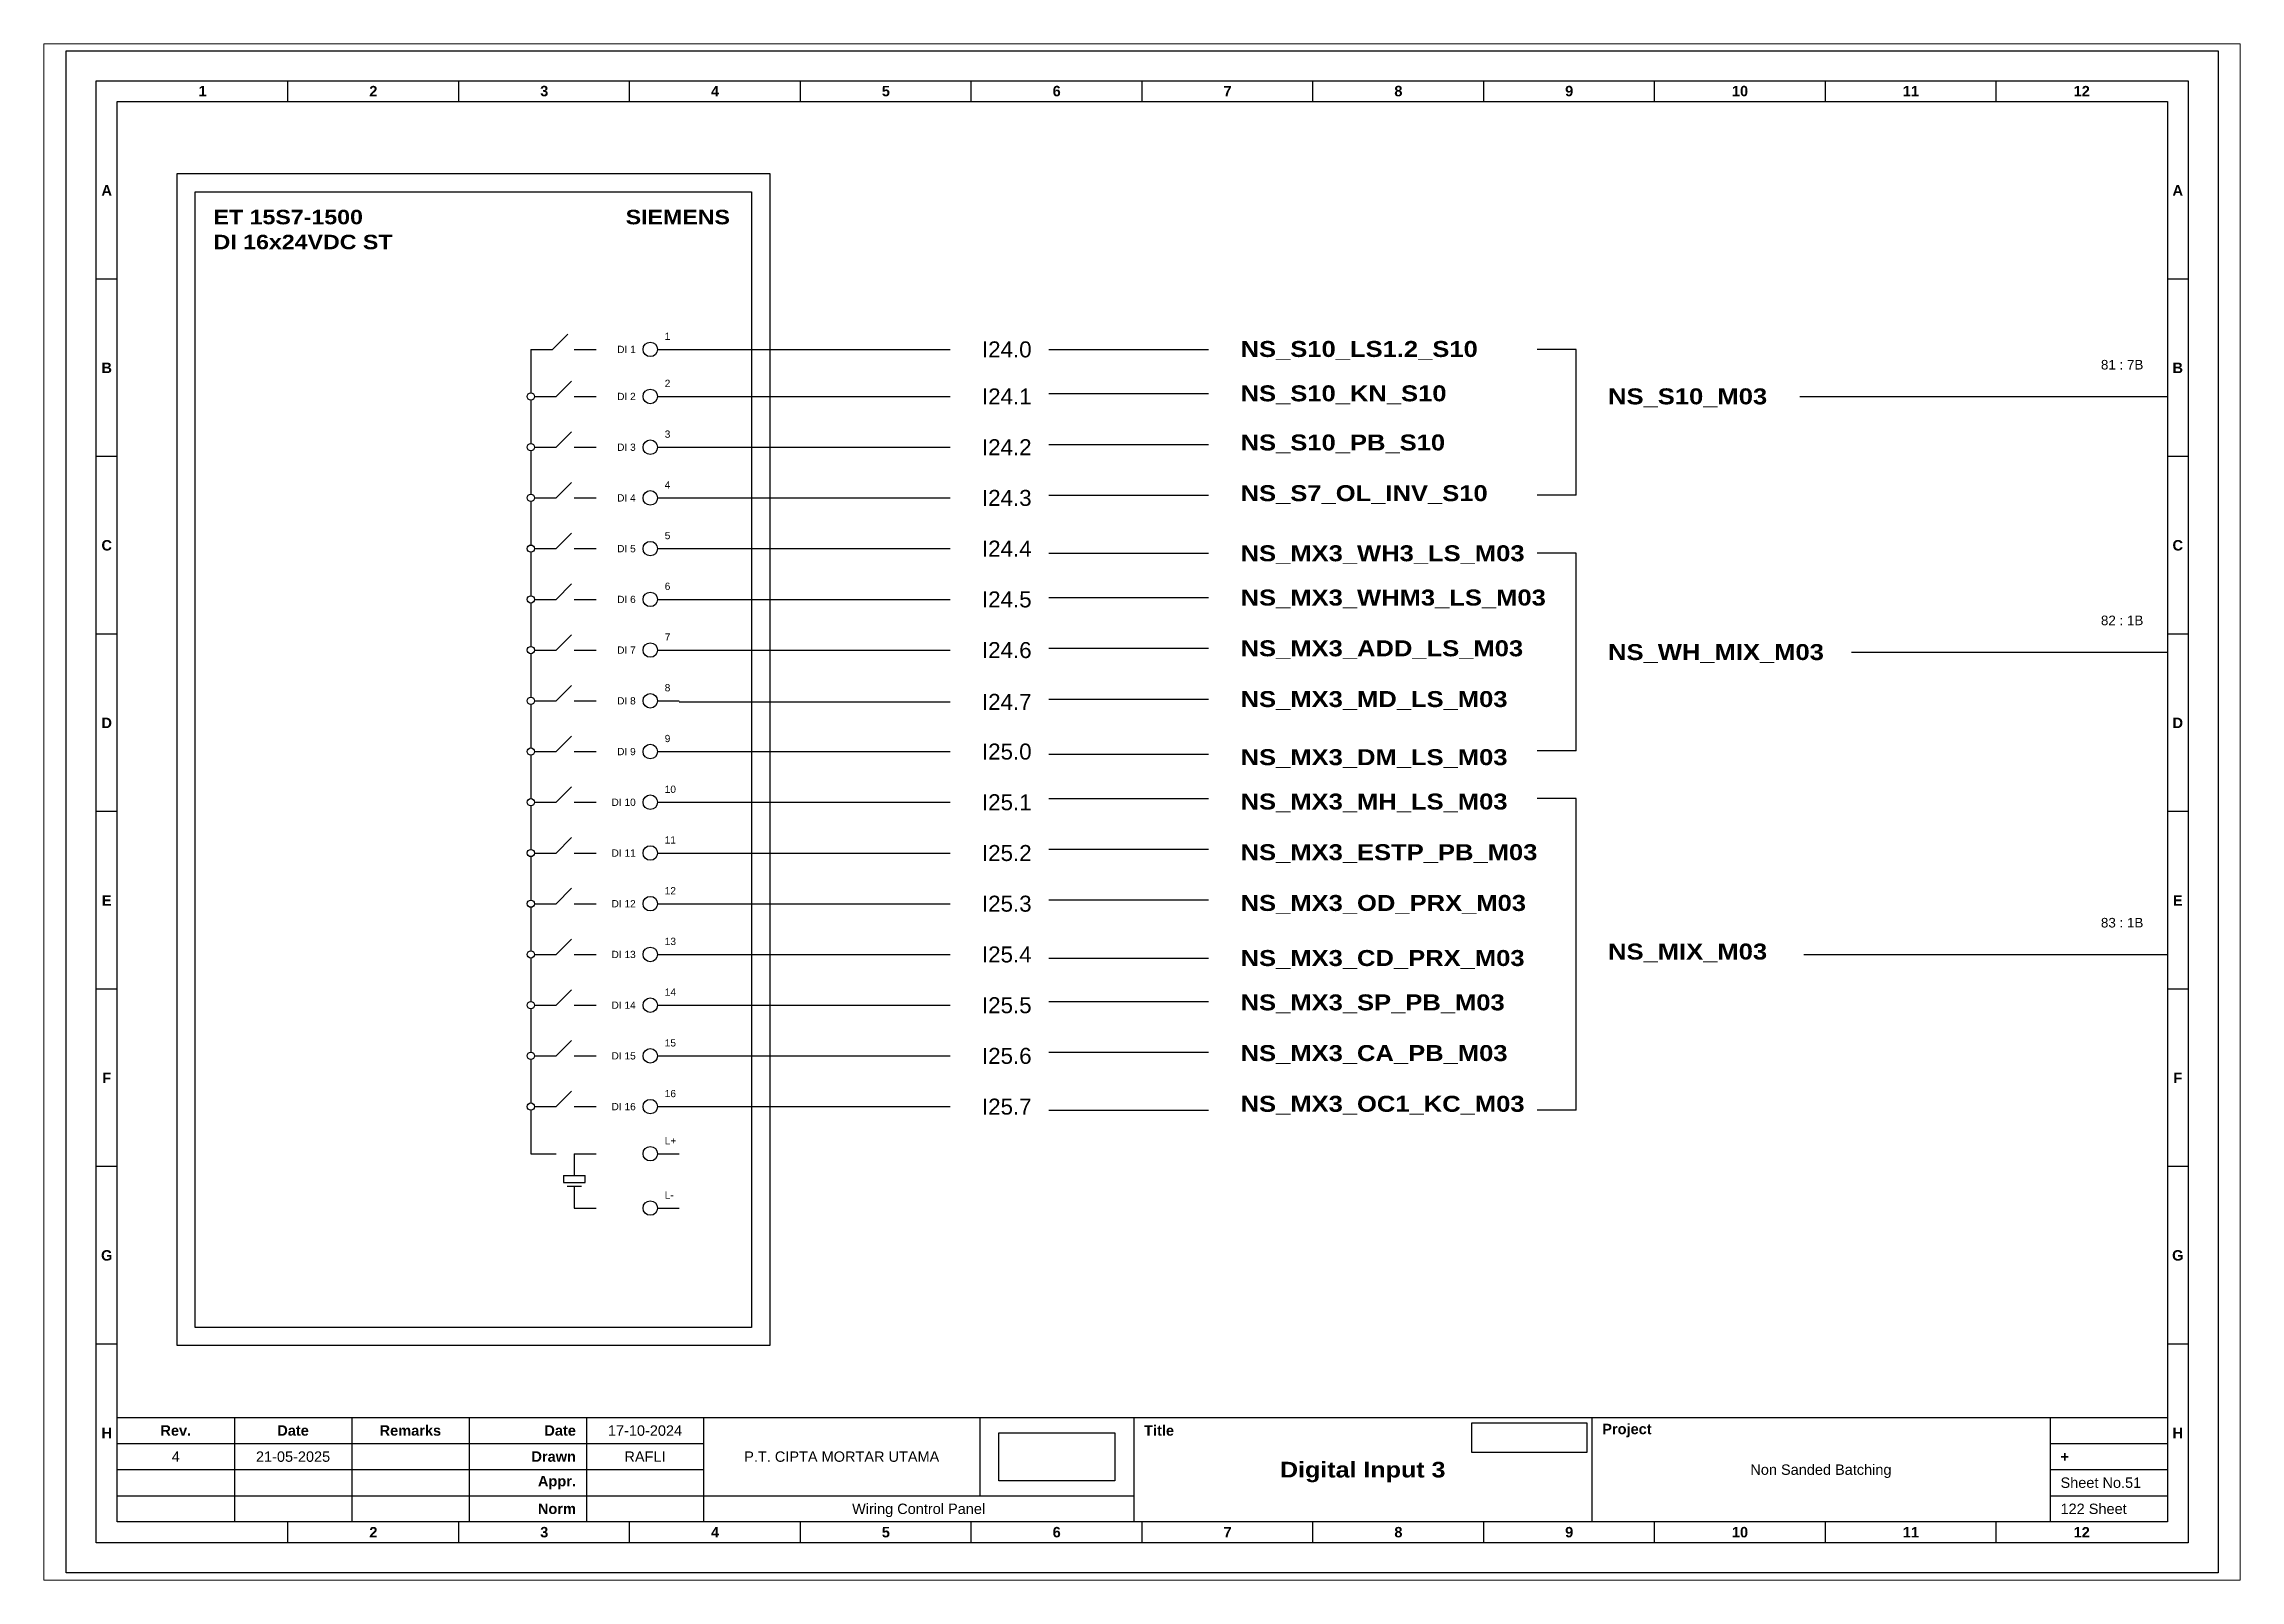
# Paper-space layout 'Card DI 3' of a CAD drawing. Header units: centimetres, sheet in millimetres. Extents: x 0 to 821, y 0 to 574.
# The model-space entities are those that its viewports show. They can reach past a viewport. Long polylines and large blocks are cut down to what shows.
import ezdxf
from ezdxf.enums import TextEntityAlignment as Align

# ---------------------------------------------------------------- set-up
doc = ezdxf.new("R2010")
doc.units = ezdxf.units.CM
doc.header["$MEASUREMENT"] = 0
doc.layers.add('MU Project Line', color=7, linetype='Continuous', lineweight=0, true_color=0xfefefe)
doc.styles.add('Bold', font='ariblk.ttf', dxfattribs={"height": 25.4})
doc.styles.get("Standard").update_dxf_attribs({"font": 'arial.ttf'})
picture_1 = doc.add_image_def('image1.png', size_in_pixel=(2048, 847))
picture_2 = doc.add_image_def('image2.png', size_in_pixel=(2092, 542))

# ---------------------------------------------------------------- blocks, each defined once
blk = doc.blocks.new('KOP MU PROJECT')
at = {"color": 6, "ltscale": 50}
for p, q in [((27.74, 184.05), (27.74, 186.66)), ((49.13, 184.05), (49.13, 186.66)), ((70.51, 184.05), (70.51, 186.66)), ((91.89, 184.05), (91.89, 186.66)), ((113.27, 184.05), (113.27, 186.66)), ((134.66, 184.05), (134.66, 186.66)), ((156.04, 184.05), (156.04, 186.66)), ((177.42, 184.05), (177.42, 186.66)), ((198.8, 184.05), (198.8, 186.66)), ((220.19, 184.05), (220.19, 186.66)), ((241.57, 184.05), (241.57, 186.66)), ((6.36, 161.84), (3.75, 161.84)), ((265.59, 161.84), (262.98, 161.84)), ((6.36, 139.63), (3.75, 139.63)), ((265.59, 139.63), (262.98, 139.63)), ((6.36, 117.42), (3.75, 117.42)), ((265.59, 117.42), (262.98, 117.42)), ((6.36, 95.22), (3.75, 95.22)), ((265.59, 95.22), (262.98, 95.22)), ((6.36, 73.01), (3.75, 73.01)), ((265.59, 73.01), (262.98, 73.01)), ((6.36, 50.8), (3.75, 50.8)), ((265.59, 50.8), (262.98, 50.8)), ((6.36, 28.59), (3.75, 28.59)), ((265.59, 28.59), (262.98, 28.59)), ((27.74, 3.75), (27.74, 6.36)), ((49.13, 3.75), (49.13, 6.36)), ((70.51, 3.75), (70.51, 6.36)), ((91.89, 3.75), (91.89, 6.36)), ((113.27, 3.75), (113.27, 6.36)), ((134.66, 3.75), (134.66, 6.36)), ((156.04, 3.75), (156.04, 6.36)), ((177.42, 3.75), (177.42, 6.36)), ((198.8, 3.75), (198.8, 6.36)), ((220.19, 3.75), (220.19, 6.36)), ((241.57, 3.75), (241.57, 6.36))]:
    blk.add_line(p, q, dxfattribs=at)
at = {"ltscale": 50}
for p, q in [((6.36, 19.41), (262.98, 19.41)), ((21.04, 19.41), (21.04, 6.36)), ((35.72, 19.41), (35.72, 6.36)), ((50.41, 19.41), (50.41, 6.36)), ((65.09, 19.41), (65.09, 6.36)), ((79.77, 19.41), (79.77, 6.36)), ((114.35, 19.41), (114.35, 9.62)), ((133.6, 19.41), (133.6, 6.36)), ((190.95, 19.41), (190.95, 6.36)), ((248.3, 19.41), (248.3, 6.36)), ((6.36, 16.15), (79.77, 16.15)), ((248.3, 16.15), (262.98, 16.15)), ((6.36, 12.89), (79.77, 12.89)), ((248.3, 12.89), (262.98, 12.89)), ((6.36, 9.62), (133.6, 9.62)), ((248.3, 9.62), (262.98, 9.62))]:
    blk.add_line(p, q, dxfattribs=at)
at = {"color": 1, "ltscale": 50}
blk.add_lwpolyline([(269.34, 0), (0, 0), (0, 190.41), (269.34, 190.41)], close=True, dxfattribs=at)
at = {"color": 6, "ltscale": 50}
for points in [[(265.59, 3.75), (3.75, 3.75), (3.75, 186.66), (265.59, 186.66)], [(262.98, 6.36), (6.36, 6.36), (6.36, 184.05), (262.98, 184.05)]]:
    blk.add_lwpolyline(points, close=True, dxfattribs=at)
at = {"ltscale": 50, "char_height": 1.305, "attachment_point": 4}
for s, width, heights, insert in [('\\pxqc;{\\fArial|b1|i0|c0|p34;1}', 21.3825, [2.51], (6.36, 185.36)), ('\\pxqc;{\\fArial|b1|i0|c0|p34;2}', 21.3825, [2.51], (27.74, 185.36)), ('\\pxqc;{\\fArial|b1|i0|c0|p34;3}', 21.3825, [2.51], (49.13, 185.36)), ('\\pxqc;{\\fArial|b1|i0|c0|p34;4}', 21.3825, [2.51], (70.51, 185.36)), ('\\pxqc;{\\fArial|b1|i0|c0|p34;5}', 21.3825, [2.51], (91.89, 185.36)), ('\\pxqc;{\\fArial|b1|i0|c0|p34;6}', 21.3825, [2.51], (113.27, 185.36)), ('\\pxqc;{\\fArial|b1|i0|c0|p34;7}', 21.3825, [2.51], (134.66, 185.36)), ('\\pxqc;{\\fArial|b1|i0|c0|p34;8}', 21.3825, [2.51], (156.04, 185.36)), ('\\pxqc;{\\fArial|b1|i0|c0|p34;9}', 21.3825, [2.51], (177.42, 185.36)), ('\\pxqc;{\\fArial|b1|i0|c0|p34;10}', 21.3825, [2.51], (198.8, 185.36)), ('\\pxqc;{\\fArial|b1|i0|c0|p34;11}', 21.3825, [2.51], (220.19, 185.36)), ('\\pxqc;{\\fArial|b1|i0|c0|p34;12}', 21.3825, [2.51], (241.57, 185.36)), ('\\pxqc;{\\fArial|b1|i0|c0|p34;A}', 2.61, [2.51], (3.75, 172.95)), ('\\pxqc;{\\fArial|b1|i0|c0|p34;A}', 2.61, [2.51], (262.98, 172.95)), ('\\pxqc;{\\fArial|b1|i0|c0|p34;B}', 2.61, [2.51], (3.75, 150.74)), ('\\pxqc;{\\fArial|b1|i0|c0|p34;B}', 2.61, [2.51], (262.98, 150.74)), ('\\pxqc;{\\fArial|b1|i0|c0|p34;C}', 2.61, [2.51], (3.75, 128.53)), ('\\pxqc;{\\fArial|b1|i0|c0|p34;C}', 2.61, [2.51], (262.98, 128.53)), ('\\pxqc;{\\fArial|b1|i0|c0|p34;D}', 2.61, [2.51], (3.75, 106.32)), ('\\pxqc;{\\fArial|b1|i0|c0|p34;D}', 2.61, [2.51], (262.98, 106.32)), ('\\pxqc;{\\fArial|b1|i0|c0|p34;E}', 2.61, [2.51], (3.75, 84.11)), ('\\pxqc;{\\fArial|b1|i0|c0|p34;E}', 2.61, [2.51], (262.98, 84.11)), ('\\pxqc;{\\fArial|b1|i0|c0|p34;F}', 2.61, [2.51], (3.75, 61.9)), ('\\pxqc;{\\fArial|b1|i0|c0|p34;F}', 2.61, [2.51], (262.98, 61.9)), ('\\pxqc;{\\fArial|b1|i0|c0|p34;G}', 2.61, [2.51], (3.75, 39.69)), ('\\pxqc;{\\fArial|b1|i0|c0|p34;G}', 2.61, [2.51], (262.98, 39.69)), ('\\pxqc;{\\fArial|b1|i0|c0|p34;H}', 2.61, [2.51], (3.75, 17.47)), ('\\pxqc;{\\fArial|b1|i0|c0|p34;Rev.}', 14.6811, [2.88], (6.36, 17.78)), ('\\pxqc;{\\fArial|b1|i0|c0|p34;Date}', 14.6811, [2.88], (21.04, 17.78)), ('\\pxqc;{\\fArial|b1|i0|c0|p34;Remarks}', 14.6811, [2.88], (35.72, 17.78)), ('\\pxqr;{\\fArial|b1|i0|c0|p34;Date}', 13.3761, [2.88], (50.41, 17.78)), ('\\pxql;{\\fArial|b1|i0|c0|p34;Title}', 50.2419, [2.88], (134.9, 17.78)), ('\\pxql;{\\fArial|b1|i0|c0|p34;Project}', 50.2419, [2.88], (192.25, 17.78)), ('\\pxqc;{\\fArial|b1|i0|c0|p34;H}', 2.61, [2.51], (262.98, 17.47)), ('\\pxqr;{\\fArial|b1|i0|c0|p34;Drawn}', 13.3761, [2.88], (50.41, 14.52)), ('\\pxql;{\\fArial|b1|i0|c0|p34;+}', 14.6811, [2.88], (249.61, 14.52)), ('\\pxqr;{\\fArial|b1|i0|c0|p34;Appr.}', 13.3761, [2.88], (50.41, 11.26)), ('\\pxqr;{\\fArial|b1|i0|c0|p34;Norm}', 13.3761, [2.88], (50.41, 7.99)), ('\\pxqc;{\\fArial|b1|i0|c0|p34;2}', 21.3825, [2.51], (27.74, 5.06)), ('\\pxqc;{\\fArial|b1|i0|c0|p34;3}', 21.3825, [2.51], (49.13, 5.06)), ('\\pxqc;{\\fArial|b1|i0|c0|p34;4}', 21.3825, [2.51], (70.51, 5.06)), ('\\pxqc;{\\fArial|b1|i0|c0|p34;5}', 21.3825, [2.51], (91.89, 5.06)), ('\\pxqc;{\\fArial|b1|i0|c0|p34;6}', 21.3825, [2.51], (113.27, 5.06)), ('\\pxqc;{\\fArial|b1|i0|c0|p34;7}', 21.3825, [2.51], (134.66, 5.06)), ('\\pxqc;{\\fArial|b1|i0|c0|p34;8}', 21.3825, [2.51], (156.04, 5.06)), ('\\pxqc;{\\fArial|b1|i0|c0|p34;9}', 21.3825, [2.51], (177.42, 5.06)), ('\\pxqc;{\\fArial|b1|i0|c0|p34;10}', 21.3825, [2.51], (198.8, 5.06)), ('\\pxqc;{\\fArial|b1|i0|c0|p34;11}', 21.3825, [2.51], (220.19, 5.06)), ('\\pxqc;{\\fArial|b1|i0|c0|p34;12}', 21.3825, [2.51], (241.57, 5.06))]:
    blk.add_mtext_dynamic_manual_height_columns(s, width=width, gutter_width=0.0326, heights=heights, dxfattribs=dict(at, insert=insert))
at = {"ltscale": 50}
for tag, p in [('DATECREATED', (72.43, 17.78)), ('REV', (13.7, 14.52)), ('REVDATE', (28.38, 14.52)), ('REMARKS', (43.06, 14.52)), ('DRAWN', (72.43, 14.52)), ('COMPANY', (97.06, 14.52)), ('APPR', (72.43, 11.26)), ('PROJECT', (219.62, 12.89)), ('NORM', (72.43, 7.99)), ('DRAWINGCATEGORY', (106.68, 7.99)), ('DESCRIPTION', (162.27, 10.03))]:
    blk.add_attdef(tag, text='', height=1.3, dxfattribs=at).set_placement(p, align=Align.MIDDLE_CENTER)
at = {"ltscale": 50, "style": 'Bold'}
blk.add_attdef('TITLE', text='', height=1.96, dxfattribs=at).set_placement((162.27, 12.89), align=Align.MIDDLE_CENTER)
at = {"ltscale": 50}
for tag, p in [('SHEETNUMBER', (249.61, 11.26)), ('TOTALSHEET', (249.61, 7.99))]:
    blk.add_attdef(tag, text='', height=1.3, dxfattribs=at).set_placement(p, align=Align.MIDDLE_LEFT)
image = blk.add_image(picture_1, insert=(116.72, 11.48), size_in_units=(14.5, 6), dxfattribs=at)
image.dxf.flags = 15
image = blk.add_image(picture_2, insert=(175.94, 15.04), size_in_units=(14.36, 3.72), dxfattribs=at)
image.dxf.flags = 15

msp = doc.modelspace()

# ---------------------------------------------------------------- linework, layer by layer
at = {"ltscale": 50}
for p, q in [((1021.62, 1755.82), (1023.54, 1757.74)), ((1018.9, 1755.82), (1021.62, 1755.82)), ((1018.9, 1755.82), (1018.9, 1750.38)), ((1024.34, 1755.82), (1027.06, 1755.82)), ((1022.07, 1749.93), (1024, 1751.85)), ((1018.9, 1749.48), (1018.9, 1744.04)), ((1019.35, 1749.93), (1022.07, 1749.93)), ((1024.34, 1749.93), (1027.06, 1749.93)), ((1018.9, 1743.13), (1018.9, 1737.69)), ((1019.35, 1743.58), (1022.07, 1743.58)), ((1022.07, 1743.58), (1024, 1745.51)), ((1024.34, 1743.58), (1027.06, 1743.58)), ((1022.07, 1737.24), (1024, 1739.16)), ((1018.9, 1736.78), (1018.9, 1731.34)), ((1019.35, 1737.24), (1022.07, 1737.24)), ((1024.34, 1737.24), (1027.06, 1737.24)), ((1022.07, 1730.89), (1024, 1732.81)), ((1018.9, 1730.44), (1018.9, 1725)), ((1019.35, 1730.89), (1022.07, 1730.89)), ((1024.34, 1730.89), (1027.06, 1730.89)), ((1022.07, 1724.54), (1024, 1726.47)), ((1018.9, 1724.09), (1018.9, 1718.65)), ((1019.35, 1724.54), (1022.07, 1724.54)), ((1024.34, 1724.54), (1027.06, 1724.54)), ((1019.35, 1718.2), (1022.07, 1718.2)), ((1022.07, 1718.2), (1024, 1720.12)), ((1024.34, 1718.2), (1027.06, 1718.2)), ((1018.9, 1717.74), (1018.9, 1712.3)), ((1022.07, 1711.85), (1024, 1713.77)), ((1018.9, 1711.4), (1018.9, 1705.96)), ((1019.35, 1711.85), (1022.07, 1711.85)), ((1024.34, 1711.85), (1027.06, 1711.85)), ((1022.07, 1705.5), (1024, 1707.43)), ((1018.9, 1705.05), (1018.9, 1699.61)), ((1019.35, 1705.5), (1022.07, 1705.5)), ((1024.34, 1705.5), (1027.06, 1705.5)), ((1019.35, 1699.16), (1022.07, 1699.16)), ((1022.07, 1699.16), (1024, 1701.08)), ((1024.34, 1699.16), (1027.06, 1699.16)), ((1018.9, 1698.7), (1018.9, 1693.27)), ((1022.07, 1692.81), (1024, 1694.73)), ((1018.9, 1692.36), (1018.9, 1686.92)), ((1019.35, 1692.81), (1022.07, 1692.81)), ((1024.34, 1692.81), (1027.06, 1692.81)), ((1022.07, 1686.47), (1024, 1688.39)), ((1018.9, 1686.01), (1018.9, 1680.57)), ((1019.35, 1686.47), (1022.07, 1686.47)), ((1024.34, 1686.47), (1027.06, 1686.47)), ((1018.9, 1679.67), (1018.9, 1674.23)), ((1019.35, 1680.12), (1022.07, 1680.12)), ((1022.07, 1680.12), (1024, 1682.04)), ((1024.34, 1680.12), (1027.06, 1680.12)), ((1022.07, 1673.77), (1024, 1675.7)), ((1018.9, 1673.32), (1018.9, 1667.88)), ((1019.35, 1673.77), (1022.07, 1673.77)), ((1024.34, 1673.77), (1027.06, 1673.77)), ((1022.07, 1667.43), (1024, 1669.35)), ((1018.9, 1666.97), (1018.9, 1661.53)), ((1019.35, 1667.43), (1022.07, 1667.43)), ((1024.34, 1667.43), (1027.06, 1667.43)), ((1018.9, 1660.63), (1018.9, 1655.19)), ((1019.35, 1661.08), (1022.07, 1661.08)), ((1022.07, 1661.08), (1024, 1663)), ((1024.34, 1661.08), (1027.06, 1661.08)), ((1018.9, 1655.19), (1022.07, 1655.19)), ((1024.34, 1655.19), (1027.06, 1655.19)), ((1024.34, 1655.19), (1024.34, 1652.47)), ((1022.98, 1652.47), (1025.7, 1652.47)), ((1022.98, 1652.47), (1022.98, 1651.57)), ((1025.7, 1651.57), (1025.7, 1652.47)), ((1022.98, 1651.57), (1025.7, 1651.57)), ((1023.43, 1651.11), (1025.25, 1651.11)), ((1024.34, 1651.11), (1024.34, 1648.39)), ((1024.34, 1648.39), (1027.06, 1648.39))]:
    msp.add_line(p, q, dxfattribs=at)
at = {"color": 6, "ltscale": 50}
for p, q in [((1034.75, 1755.82), (1037.47, 1755.82)), ((1034.75, 1749.93), (1037.47, 1749.93)), ((1034.75, 1743.58), (1037.47, 1743.58)), ((1034.75, 1737.24), (1037.47, 1737.24)), ((1034.75, 1730.89), (1037.47, 1730.89)), ((1034.75, 1724.54), (1037.47, 1724.54)), ((1034.75, 1718.2), (1037.47, 1718.2)), ((1034.75, 1711.85), (1037.47, 1711.85)), ((1034.75, 1705.5), (1037.47, 1705.5)), ((1034.75, 1699.16), (1037.47, 1699.16)), ((1034.75, 1692.81), (1037.47, 1692.81)), ((1034.75, 1686.47), (1037.47, 1686.47)), ((1034.75, 1680.12), (1037.47, 1680.12)), ((1034.75, 1673.77), (1037.47, 1673.77)), ((1034.75, 1667.43), (1037.47, 1667.43)), ((1034.75, 1661.08), (1037.47, 1661.08)), ((1034.75, 1655.19), (1037.47, 1655.19)), ((1034.75, 1648.39), (1037.47, 1648.39))]:
    msp.add_line(p, q, dxfattribs=at)
at = {"color": 146, "ltscale": 50, "true_color": 0x105689}
for p, q in [((1037.47, 1755.82), (1071.37, 1755.82)), ((1083.74, 1755.82), (1103.74, 1755.82)), ((1149.74, 1755.82), (1144.87, 1755.82)), ((1149.74, 1737.59), (1149.74, 1755.82)), ((1037.47, 1749.93), (1071.37, 1749.93)), ((1083.74, 1750.28), (1103.74, 1750.28)), ((1177.74, 1749.94), (1223.74, 1749.94)), ((1037.47, 1743.58), (1071.37, 1743.58)), ((1083.74, 1743.93), (1103.74, 1743.93)), ((1083.74, 1737.59), (1103.74, 1737.59)), ((1149.74, 1737.59), (1144.87, 1737.59)), ((1037.47, 1737.24), (1071.37, 1737.24)), ((1037.47, 1730.89), (1071.37, 1730.89)), ((1083.74, 1730.31), (1103.74, 1730.31)), ((1149.74, 1730.31), (1144.87, 1730.31)), ((1149.74, 1705.6), (1149.74, 1730.31)), ((1037.47, 1724.54), (1071.37, 1724.54)), ((1083.74, 1724.77), (1103.74, 1724.77)), ((1037.47, 1718.2), (1071.37, 1718.2)), ((1083.74, 1718.42), (1103.74, 1718.42)), ((1184.22, 1717.95), (1223.74, 1717.95)), ((1037.47, 1711.72), (1071.37, 1711.72)), ((1083.74, 1712.07), (1103.74, 1712.07)), ((1037.47, 1705.5), (1071.37, 1705.5)), ((1083.74, 1705.18), (1103.74, 1705.18)), ((1149.74, 1705.6), (1144.87, 1705.6)), ((1037.47, 1699.16), (1071.37, 1699.16)), ((1083.74, 1699.63), (1103.74, 1699.63)), ((1149.74, 1699.63), (1144.87, 1699.63)), ((1149.74, 1660.63), (1149.74, 1699.63)), ((1037.47, 1692.81), (1071.37, 1692.81)), ((1083.74, 1693.29), (1103.74, 1693.29)), ((1037.47, 1686.47), (1071.37, 1686.47)), ((1083.74, 1686.94), (1103.74, 1686.94)), ((1037.47, 1680.12), (1071.37, 1680.12)), ((1083.74, 1679.67), (1103.74, 1679.67)), ((1178.25, 1680.13), (1223.74, 1680.13)), ((1083.74, 1674.25), (1103.74, 1674.25)), ((1037.47, 1673.77), (1071.37, 1673.77)), ((1037.47, 1667.43), (1071.37, 1667.43)), ((1083.74, 1667.9), (1103.74, 1667.9)), ((1037.47, 1661.08), (1071.37, 1661.08)), ((1083.74, 1660.63), (1103.74, 1660.63)), ((1149.74, 1660.63), (1144.87, 1660.63))]:
    msp.add_line(p, q, dxfattribs=at)
at = {"ltscale": 50}
msp.add_lwpolyline([(974.62, 1777.82), (1048.81, 1777.82), (1048.81, 1631.18), (974.62, 1631.18)], close=True, dxfattribs=at)
at = {"color": 6, "ltscale": 50}
msp.add_lwpolyline([(976.89, 1775.55), (1046.54, 1775.55), (1046.54, 1633.45), (976.89, 1633.45)], close=True, dxfattribs=at)
at = {"color": 6, "ltscale": 500}
for centre in [(1033.85, 1755.82), (1033.85, 1749.93), (1033.85, 1743.58), (1033.85, 1737.24), (1033.85, 1730.89), (1033.85, 1724.54), (1033.85, 1718.2), (1033.85, 1711.85), (1033.85, 1705.5), (1033.85, 1699.16), (1033.85, 1692.81), (1033.85, 1686.47), (1033.85, 1680.12), (1033.85, 1673.77), (1033.85, 1667.43), (1033.85, 1661.08), (1033.85, 1655.19), (1033.85, 1648.39)]:
    msp.add_circle(centre, 0.907, dxfattribs=at)
at = {"ltscale": 500}
for centre in [(1018.9, 1749.93), (1018.9, 1743.58), (1018.9, 1737.24), (1018.9, 1730.89), (1018.9, 1724.54), (1018.9, 1718.2), (1018.9, 1711.85), (1018.9, 1705.5), (1018.9, 1699.16), (1018.9, 1692.81), (1018.9, 1686.47), (1018.9, 1680.12), (1018.9, 1673.77), (1018.9, 1667.43), (1018.9, 1661.08)]:
    msp.add_circle(centre, 0.453, dxfattribs=at)

# ---------------------------------------------------------------- block references
msp.add_blockref('KOP MU PROJECT', (960.76, 1602.77)).add_auto_attribs({'TITLE': 'Digital Input 3', 'PROJECT': 'Non Sanded Batching', 'COMPANY': 'P.T. CIPTA MORTAR UTAMA', 'DRAWINGCATEGORY': 'Wiring Control Panel', 'DRAWN': 'RAFLI', 'DATECREATED': '17-10-2024', 'REVDATE': '21-05-2025', 'REV': '4', 'SHEETNUMBER': 'Sheet No.51', 'TOTALSHEET': '122 Sheet'})

# ---------------------------------------------------------------- texts
at = {"ltscale": 500, "style": 'Bold'}
for s, p in [('ET 15S7-1500', (979.19, 1773.28)), ('DI 16x24VDC ST', (979.19, 1770.16))]:
    msp.add_text(s, height=1.8132, dxfattribs=at).set_placement(p, align=Align.TOP_LEFT)
msp.add_text('SIEMENS', height=1.813, dxfattribs=at).set_placement((1043.82, 1773.28), align=Align.TOP_RIGHT)
at = {"ltscale": 500}
for s, p in [('1', (1035.66, 1756.73)), ('2', (1035.66, 1750.84)), ('3', (1035.66, 1744.49)), ('4', (1035.66, 1738.14)), ('5', (1035.66, 1731.8)), ('6', (1035.66, 1725.45)), ('7', (1035.66, 1719.1)), ('8', (1035.66, 1712.76)), ('9', (1035.66, 1706.41)), ('10', (1035.66, 1700.06)), ('11', (1035.66, 1693.72)), ('12', (1035.66, 1687.37)), ('13', (1035.66, 1681.03)), ('14', (1035.66, 1674.68)), ('15', (1035.66, 1668.33)), ('16', (1035.66, 1661.99)), ('L+', (1035.66, 1656.09)), ('L-', (1035.66, 1649.29))]:
    msp.add_text(s, height=0.907, dxfattribs=at).set_placement(p, align=Align.BOTTOM_LEFT)
for s, p in [('I24.0', (1075.37, 1755.82)), ('I24.1', (1075.37, 1749.93)), ('I24.2', (1075.37, 1743.58)), ('I24.3', (1075.37, 1737.24)), ('I24.4', (1075.37, 1730.89)), ('I24.5', (1075.37, 1724.54)), ('I24.6', (1075.37, 1718.2)), ('I24.7', (1075.37, 1711.72)), ('I25.0', (1075.37, 1705.5)), ('I25.1', (1075.37, 1699.16)), ('I25.2', (1075.37, 1692.81)), ('I25.3', (1075.37, 1686.47)), ('I25.4', (1075.37, 1680.12)), ('I25.5', (1075.37, 1673.77)), ('I25.6', (1075.37, 1667.43)), ('I25.7', (1075.37, 1661.08))]:
    msp.add_text(s, height=2, dxfattribs=at).set_placement(p, align=Align.MIDDLE_LEFT)
at = {"ltscale": 500, "style": 'Bold'}
for s, p in [('NS_S10_LS1.2_S10', (1107.74, 1755.87)), ('NS_S10_KN_S10', (1107.74, 1750.32)), ('NS_S10_M03', (1153.74, 1749.94)), ('NS_S10_PB_S10', (1107.74, 1744.17)), ('NS_S7_OL_INV_S10', (1107.74, 1737.83)), ('NS_MX3_WH3_LS_M03', (1107.74, 1730.31)), ('NS_MX3_WHM3_LS_M03', (1107.74, 1724.77)), ('NS_MX3_ADD_LS_M03', (1107.74, 1718.42)), ('NS_WH_MIX_M03', (1153.74, 1717.95)), ('NS_MX3_MD_LS_M03', (1107.74, 1712.07)), ('NS_MX3_DM_LS_M03', (1107.74, 1704.8)), ('NS_MX3_MH_LS_M03', (1107.74, 1699.25)), ('NS_MX3_ESTP_PB_M03', (1107.74, 1692.91)), ('NS_MX3_OD_PRX_M03', (1107.74, 1686.56)), ('NS_MX3_CD_PRX_M03', (1107.74, 1679.67)), ('NS_MIX_M03', (1153.74, 1680.48)), ('NS_MX3_SP_PB_M03', (1107.74, 1674.12)), ('NS_MX3_CA_PB_M03', (1107.74, 1667.78)), ('NS_MX3_OC1_KC_M03', (1107.74, 1661.43))]:
    msp.add_text(s, height=2, dxfattribs=at).set_placement(p, align=Align.MIDDLE_LEFT)
at = {"ltscale": 500}
for s, p in [('DI 1', (1032.03, 1755.82)), ('DI 2', (1032.03, 1749.93)), ('DI 3', (1032.03, 1743.58)), ('DI 4', (1032.03, 1737.24)), ('DI 5', (1032.03, 1730.89)), ('DI 6', (1032.03, 1724.54)), ('DI 7', (1032.03, 1718.2)), ('DI 8', (1032.03, 1711.85)), ('DI 9', (1032.03, 1705.5)), ('DI 10', (1032.03, 1699.16)), ('DI 11', (1032.03, 1692.81)), ('DI 12', (1032.03, 1686.47)), ('DI 13', (1032.03, 1680.12)), ('DI 14', (1032.03, 1673.77)), ('DI 15', (1032.03, 1667.43)), ('DI 16', (1032.03, 1661.08))]:
    msp.add_text(s, height=0.907, dxfattribs=at).set_placement(p, align=Align.MIDDLE_RIGHT)
for s, p in [('81 : 7B', (1220.74, 1752.94)), ('82 : 1B', (1220.74, 1720.95)), ('83 : 1B', (1220.74, 1683.13))]:
    msp.add_text(s, height=1.2, dxfattribs=at).set_placement(p, align=Align.BOTTOM_RIGHT)

psp = doc.layouts.new('Card DI 3')

# ---------------------------------------------------------------- viewports
at = {"layer": 'MU Project Line'}
psp.add_viewport(center=(410.5, 287), size=(820.98, 573.9884), view_center_point=(1095.4, 1697.94), view_height=192.1878, dxfattribs=at)

doc.saveas('drawing.dxf')
